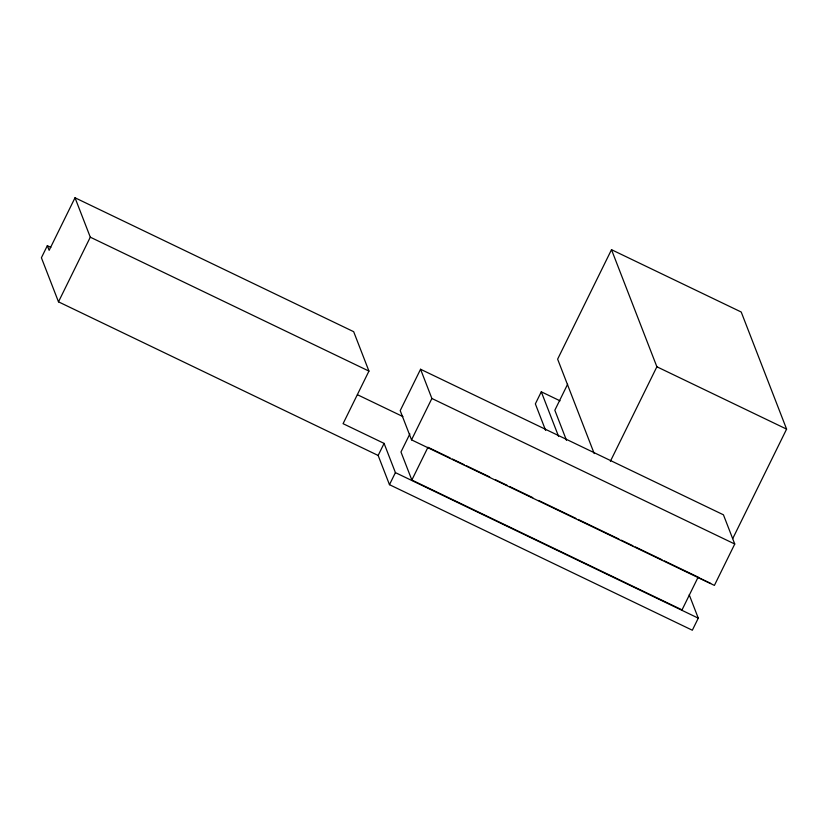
<?xml version="1.0" encoding="UTF-8"?>
<svg xmlns="http://www.w3.org/2000/svg" width="828" height="828" viewBox="0 0 828 828"><rect width="100%" height="100%" fill="white"/><g stroke="black" fill="none" stroke-linecap="round" stroke-linejoin="round"><path stroke-width="1.24" d="M50.839 247.375L47.341 245.688L41.4 257.756L58.488 301.837L378.148 455.462L389.47 484.68L692.332 630.232L698.273 618.164L689.217 594.794M698.273 618.164L395.411 472.612L384.089 443.394L343.071 423.677L368.946 371.099L353.67 331.686L75.017 197.768L49.142 250.346L47.341 245.688M58.488 301.837L90.293 237.181L75.017 197.768M378.148 455.462L384.089 443.394M420.562 369.257L400.203 410.636L411.526 439.854L714.398 585.406L734.757 544.027L723.434 514.809L420.562 369.257L431.885 398.475L734.757 544.027M409.87 433.913L400.969 451.984L411.847 480.033L682.034 609.884L698.149 577.126L664.377 560.898M389.47 484.68L395.411 472.612M411.526 439.854L431.885 398.475M411.847 480.033L427.962 447.275L450.09 457.915M545.631 430.415L535.354 403.878L541.295 391.81L560.038 400.824M732.728 538.593L786.6 429.121L741.215 312.021L611.499 249.683L557.627 359.155L594.214 453.558M567.615 384.254L554.832 410.233L566.507 440.361M610.381 461.279L656.883 366.773L611.499 249.683M656.883 366.773L786.6 429.121M90.293 237.181L368.946 371.099M357.437 394.718L402.905 416.577M452.419 459.033L464.073 464.632M466.402 465.75L489.69 476.938M495.517 479.743L507.16 485.343M509.489 486.46L532.777 497.649M538.604 500.454L575.874 518.359M578.203 519.477L618.961 539.069M621.29 540.187L632.934 545.787M635.262 546.904L662.048 559.78M698.025 577.344L710.672 583.419M541.295 391.81L558.59 436.439"/></g></svg>
